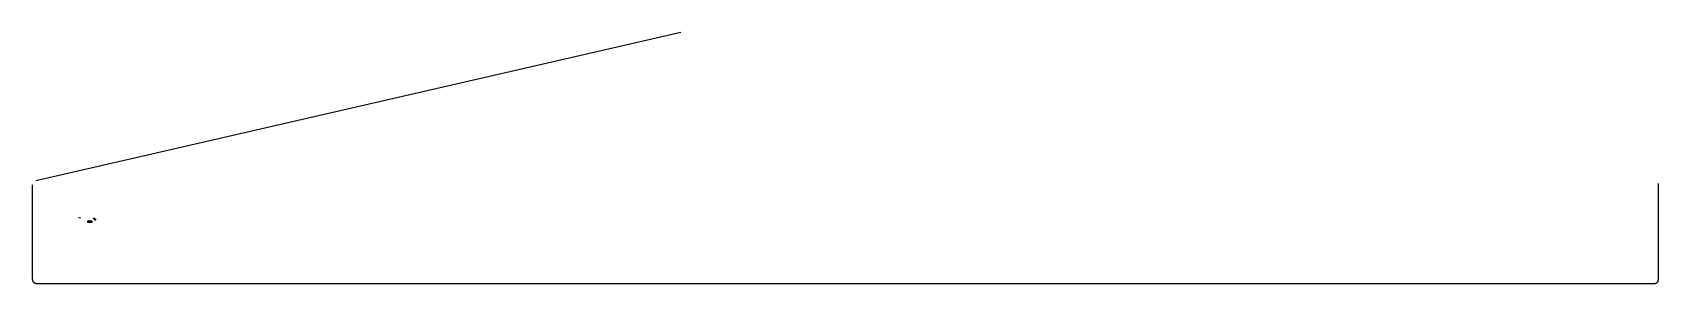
# Model space of a CAD drawing. Extents: x -1005 to 28623, y -1087 to 3478.
import ezdxf

# ---------------------------------------------------------------- set-up
doc = ezdxf.new("R2010")
doc.units = 0

msp = doc.modelspace()

# ---------------------------------------------------------------- linework, layer by layer
at = {"layer": 'Layer 1'}
for p, q in [((10811.4, 3477.82), (-944.033, 780.344)), ((10811.4, 3477.82), (-944.033, 780.344)), ((10811.4, 3477.82), (-944.033, 780.344)), ((-1004.71, -1015.72), (-1004.724393, 708.37)), ((-1004.71, -1015.72), (-1004.724393, 708.37)), ((28623, -1014.31), (28623, 733.777)), ((28623, -1014.31), (28623, 733.777)), ((-196.825, 107.294), (-196.979158, 107.111205)), ((-196.825, 107.294), (-196.979158, 107.111205)), ((-166.966, 114.145), (-152.023, 114.145)), ((-166.966, 114.145), (-152.023, 114.145)), ((-152.023, 114.145), (-121.8711, 107.34359)), ((-152.023, 114.145), (-121.8711, 107.34359)), ((-121.724, 107.153), (-121.870953, 107.344197)), ((-121.724, 107.153), (-121.870953, 107.344197)), ((1.82965, 53.3444), (1.650403, 53.161605)), ((1.65044, 36.639), (1.65044, 53.1616)), ((1.65044, 36.6383), (1.808375, 36.460808)), ((38.9593, 32.2312), (1.80887, 36.4613)), ((1.82965, 53.3444), (14.6504, 53.3444)), ((3.42088, 38.5501), (3.266723, 38.367305)), ((3.26676, 21.8448), (3.26676, 38.3673)), ((3.26676, 21.8441), (3.424695, 21.666611)), ((3.30277, 52.2082), (7.25258, 52.2082)), ((3.30277, 48.2584), (3.30277, 52.2082)), ((7.25258, 48.2584), (3.30277, 48.2584)), ((40.5756, 17.4369), (3.42518, 21.667)), ((3.43682, 46.8326), (7.38734, 46.8326)), ((3.43682, 42.882), (3.43682, 46.8326)), ((7.38734, 42.882), (3.43682, 42.882)), ((4.10922, 41.4562), (8.05974, 41.4562)), ((4.10922, 37.5057), (4.10922, 41.4562)), ((8.05974, 37.5057), (4.10922, 37.5057)), ((7.25258, 52.2082), (7.25258, 48.2584)), ((7.38734, 46.8326), (7.38734, 42.882)), ((8.05974, 41.4562), (8.05974, 37.5057)), ((8.9472, 48.2584), (8.9472, 52.2082)), ((8.9472, 52.2082), (12.8977, 52.2082)), ((12.8977, 48.2584), (8.9472, 48.2584)), ((10.2913, 42.882), (10.2913, 46.8326)), ((10.2913, 46.8326), (14.2418, 46.8326)), ((14.2418, 42.882), (10.2913, 42.882)), ((11.6354, 37.5057), (11.6354, 41.4562)), ((11.6354, 41.4562), (15.5859, 41.4562)), ((15.5859, 37.5057), (11.6354, 37.5057)), ((12.8977, 52.2082), (12.8977, 48.2584)), ((14.2418, 46.8326), (14.2418, 42.882)), ((14.6504, 53.3444), (19.85827, 53.01967)), ((19.2654, 47.9738), (15.32921, 48.318602)), ((15.3293, 48.3186), (15.673385, 52.25407)), ((15.5859, 41.4562), (15.5859, 37.5057)), ((15.6733, 52.2541), (19.60949, 51.909298)), ((16.1995, 42.8455), (16.544302, 46.78169)), ((20.1357, 42.5014), (16.19951, 42.845485)), ((16.5443, 46.7817), (20.47977, 46.436898)), ((17.6052, 37.3258), (17.950002, 41.26127)), ((21.5414, 36.981), (17.60521, 37.325802)), ((17.95, 41.2613), (21.88619, 40.917215)), ((19.6095, 51.9093), (19.265415, 47.97383)), ((31.3815, 53.0196), (19.8583, 53.0196)), ((20.4798, 46.4369), (20.135715, 42.50143)), ((20.6848, 47.8498), (21.029602, 51.78527)), ((24.621, 47.5057), (20.68481, 47.849785)), ((21.0296, 51.7852), (24.96579, 51.441832)), ((21.8862, 40.9172), (21.541398, 36.98101)), ((25.4912, 42.0326), (21.55573, 42.376685)), ((21.5558, 42.3767), (21.899885, 46.31289)), ((21.8998, 46.3129), (25.83599, 45.968815)), ((22.9615, 36.857), (23.305585, 40.79319)), ((26.8977, 36.5129), (22.96151, 36.856985)), ((23.3056, 40.7932), (27.24179, 40.448398)), ((24.9658, 51.4419), (24.620998, 47.50571)), ((25.836, 45.9688), (25.491198, 42.03261)), ((29.9772, 47.0369), (26.04101, 47.380985)), ((26.0411, 47.3809), (26.385185, 51.31709)), ((26.3851, 51.3171), (30.32129, 50.973015)), ((27.2418, 40.4484), (26.897715, 36.51293)), ((26.9113, 41.9086), (27.255385, 45.84407)), ((30.8475, 41.5638), (26.9113, 41.9086)), ((27.2554, 45.844), (31.19159, 45.499915)), ((28.317, 36.3881), (28.661802, 40.32429)), ((32.2532, 36.0441), (28.31701, 36.388185)), ((28.6618, 40.3243), (32.59799, 39.980215)), ((30.3213, 50.9731), (29.977215, 47.03691)), ((31.1916, 45.5), (30.847515, 41.56381)), ((31.3815, 53.0196), (31.63598, 52.795945)), ((31.3966, 46.9128), (31.741402, 50.84899)), ((35.3328, 46.568), (31.39661, 46.912802)), ((31.636, 52.796), (46.3457, 52.796)), ((31.7414, 50.849), (35.67759, 50.504198)), ((32.598, 39.9803), (32.253198, 36.04411)), ((36.203, 41.0957), (32.26753, 41.439785)), ((32.2676, 41.4397), (32.611685, 45.37589)), ((32.6116, 45.3759), (36.54779, 45.031098)), ((33.2796, 45.4017), (48.2222, 45.4017)), ((33.6733, 35.92), (34.017385, 39.85547)), ((37.6095, 35.5752), (33.67331, 35.920002)), ((34.0174, 39.8555), (37.95359, 39.511415)), ((35.6776, 50.5042), (35.332798, 46.56801)), ((36.5478, 45.0311), (36.202998, 41.09563)), ((37.9536, 39.5114), (37.609515, 35.57521)), ((76.7269, 36.0684), (38.9593, 32.2312)), ((39.8331, 39.4312), (43.76929, 39.776002)), ((40.1772, 35.4957), (39.833115, 39.43117)), ((44.1134, 35.8398), (40.17721, 35.495715)), ((78.3433, 21.2742), (40.5756, 17.4369)), ((41.5743, 50.3774), (45.50977, 50.722202)), ((41.9184, 46.4412), (41.574315, 50.37739)), ((45.8546, 46.786), (41.91841, 46.441198)), ((43.3815, 45.1387), (47.31769, 45.482785)), ((43.7256, 41.2025), (43.381515, 45.13869)), ((47.6618, 41.5473), (43.72561, 41.202498)), ((43.7693, 39.776), (44.113385, 35.83981)), ((45.1894, 39.9), (49.12487, 40.244085)), ((45.5335, 35.9638), (45.189415, 39.89999)), ((45.5098, 50.7222), (45.854602, 46.78601)), ((49.4697, 36.3086), (45.53351, 35.963798)), ((46.3457, 52.796), (46.955017, 53.405317)), ((46.9299, 50.8462), (50.86609, 51.190285)), ((47.274, 46.91), (46.929915, 50.84619)), ((46.955, 53.4053), (76.7289, 53.406993)), ((51.2102, 47.2541), (47.27401, 46.910015)), ((47.3177, 45.4827), (47.661785, 41.54723)), ((48.2222, 45.4017), (78.3741, 38.60029)), ((48.7378, 45.6075), (52.67327, 45.951585)), ((49.0819, 41.6713), (48.737815, 45.60749)), ((53.018, 42.0154), (49.08181, 41.671315)), ((49.1249, 40.2441), (49.469702, 36.30863)), ((50.5449, 40.3688), (54.48109, 40.712885)), ((50.889, 36.4326), (50.544915, 40.36879)), ((50.8661, 51.1903), (51.210185, 47.25411)), ((54.8252, 36.7767), (50.88901, 36.432615)), ((52.6302, 47.3788), (52.285398, 51.31427)), ((52.2854, 51.3143), (56.22159, 51.658385)), ((56.5664, 47.7229), (52.63021, 47.378815)), ((52.6732, 45.9516), (53.018002, 42.01541)), ((54.0933, 46.0756), (58.02949, 46.420402)), ((54.4374, 42.1401), (54.093315, 46.07557)), ((58.3736, 42.4842), (54.43741, 42.140115)), ((54.4811, 40.7129), (54.825185, 36.77671)), ((56.2453, 36.9014), (55.900498, 40.83687)), ((55.9005, 40.8369), (59.83669, 41.181702)), ((56.2216, 51.6584), (56.566402, 47.72293)), ((60.1815, 37.2455), (56.24531, 36.901415)), ((57.6417, 51.7824), (61.57789, 52.127202)), ((57.9858, 47.8469), (57.641715, 51.78237)), ((61.922, 48.1917), (57.98581, 47.846898)), ((58.0295, 46.4204), (58.373585, 42.48421)), ((59.7936, 42.6082), (59.448798, 46.54439)), ((59.4488, 46.5444), (63.38499, 46.888485)), ((63.7298, 42.953), (59.79361, 42.608198)), ((59.8367, 41.1817), (60.181502, 37.24551)), ((61.5779, 52.1272), (61.921985, 48.19173)), ((62.7105, 41.1874), (66.661, 41.1874)), ((62.7105, 37.2369), (62.7105, 41.1874)), ((66.661, 37.2369), (62.7105, 37.2369)), ((63.385, 46.8885), (63.729802, 42.95303)), ((64.0546, 52.2082), (68.0051, 52.2082)), ((64.0546, 48.2584), (64.0546, 52.2082)), ((68.0051, 48.2584), (64.0546, 48.2584)), ((65.6675, 46.8326), (69.618, 46.8326)), ((65.6675, 42.882), (65.6675, 46.8326)), ((69.618, 42.882), (65.6675, 42.882)), ((66.661, 41.1874), (66.661, 37.2369)), ((68.0051, 52.2082), (68.0051, 48.2584)), ((69.618, 46.8326), (69.618, 42.882)), ((70.1026, 37.2369), (70.1026, 41.1874)), ((70.1026, 41.1874), (74.0538, 41.1874)), ((74.0538, 37.2369), (70.1026, 37.2369)), ((70.775, 48.2584), (70.775, 52.2082)), ((70.775, 52.2082), (74.7255, 52.2082)), ((74.7255, 48.2584), (70.775, 48.2584)), ((71.7155, 42.882), (71.7155, 46.8326)), ((71.7155, 46.8326), (75.6667, 46.8326)), ((75.6667, 42.882), (71.7155, 42.882)), ((74.0538, 41.1874), (74.0538, 37.2369)), ((74.7255, 52.2082), (74.7255, 48.2584)), ((75.6667, 46.8326), (75.6667, 42.882)), ((76.7269, 36.0684), (76.904677, 36.22632)), ((76.9047, 53.2034), (76.728876, 53.407051)), ((76.9047, 53.2032), (76.9047, 36.2269)), ((78.3433, 21.2742), (78.521077, 21.43212)), ((78.521, 38.4091), (78.374047, 38.600297)), ((78.521, 38.4089), (78.521, 21.4326)), ((109.066, 91.3422), (109.066847, 97.57659)), ((109.066, 91.3424), (109.204495, 91.203898)), ((109.173, 97.7092), (109.066978, 97.576656)), ((109.173, 97.7092), (111.09056, 98.150059)), ((110.918, 91.2039), (109.205, 91.2039)), ((111.18, 90.9422), (110.918352, 91.203848)), ((111.09, 98.1501), (126.029, 98.1501)), ((125.689, 90.9422), (111.18, 90.9422)), ((125.429, 69.0428), (125.429847, 77.06428)), ((132.074, 68.4585), (125.42957, 69.042728)), ((125.536, 77.1969), (125.429978, 77.064356)), ((125.536, 77.1969), (127.45356, 77.637759)), ((126.305, 91.5587), (125.688514, 90.942214)), ((126.029, 98.1501), (128.8462, 97.519277)), ((130.144, 91.5587), (126.305, 91.5587)), ((127.024, 68.9044), (132.08492, 68.46139)), ((127.454, 77.6377), (142.393, 77.6377)), ((128.846, 97.5193), (130.28327, 96.06052)), ((130.144, 91.5587), (130.282495, 91.697202)), ((130.284, 96.0605), (130.282589, 91.69707)), ((136.758, 68.3331), (132.07343, 68.458548)), ((136.758, 68.3345), (141.81892, 68.77751)), ((146.647, 69.1969), (136.75814, 68.333103)), ((142.393, 77.6377), (145.2102, 77.006877)), ((145.21, 77.0069), (146.64727, 75.54812)), ((146.647, 75.5481), (146.647, 69.1969)), ((-1004.71, -1015.98), (-1004.547165, -1019.632045)), ((-1004.71, -1015.98), (-1004.547165, -1019.632045)), ((-1004.547165, -1019.632045), (-1004.205665, -1023.233899)), ((-1004.547165, -1019.632045), (-1004.205665, -1023.233899)), ((-1004.205665, -1023.233899), (-1003.689904, -1026.781248)), ((-1004.205665, -1023.233899), (-1003.689904, -1026.781248)), ((-1003.689904, -1026.781248), (-1003.004283, -1030.269776)), ((-1003.689904, -1026.781248), (-1003.004283, -1030.269776)), ((-1003.004283, -1030.269776), (-1002.153203, -1033.69517)), ((-1003.004283, -1030.269776), (-1002.153203, -1033.69517)), ((-1002.153203, -1033.69517), (-1001.141066, -1037.053115)), ((-1002.153203, -1033.69517), (-1001.141066, -1037.053115)), ((-1001.141066, -1037.053115), (-999.972274, -1040.339296)), ((-1001.141066, -1037.053115), (-999.972274, -1040.339296)), ((-999.972274, -1040.339296), (-998.65123, -1043.549398)), ((-999.972274, -1040.339296), (-998.65123, -1043.549398)), ((-998.65123, -1043.549398), (-997.182334, -1046.679106)), ((-998.65123, -1043.549398), (-997.182334, -1046.679106)), ((-997.182334, -1046.679106), (-995.569989, -1049.724106)), ((-997.182334, -1046.679106), (-995.569989, -1049.724106)), ((-995.569989, -1049.724106), (-993.818597, -1052.680084)), ((-995.569989, -1049.724106), (-993.818597, -1052.680084)), ((-993.818597, -1052.680084), (-991.932558, -1055.542723)), ((-993.818597, -1052.680084), (-991.932558, -1055.542723)), ((-991.932558, -1055.542723), (-989.916276, -1058.307711)), ((-991.932558, -1055.542723), (-989.916276, -1058.307711)), ((-989.916276, -1058.307711), (-987.774152, -1060.970731)), ((-989.916276, -1058.307711), (-987.774152, -1060.970731)), ((-987.774152, -1060.970731), (-985.510588, -1063.52747)), ((-987.774152, -1060.970731), (-985.510588, -1063.52747)), ((-985.510588, -1063.52747), (-983.129985, -1065.973613)), ((-985.510588, -1063.52747), (-983.129985, -1065.973613)), ((-983.129985, -1065.973613), (-980.636745, -1068.304845)), ((-983.129985, -1065.973613), (-980.636745, -1068.304845)), ((-980.636745, -1068.304845), (-978.035271, -1070.51685)), ((-980.636745, -1068.304845), (-978.035271, -1070.51685)), ((-978.035271, -1070.51685), (-975.329964, -1072.605316)), ((-978.035271, -1070.51685), (-975.329964, -1072.605316)), ((-975.329964, -1072.605316), (-972.525226, -1074.565926)), ((-975.329964, -1072.605316), (-972.525226, -1074.565926)), ((-972.525226, -1074.565926), (-969.625458, -1076.394366)), ((-972.525226, -1074.565926), (-969.625458, -1076.394366)), ((-969.625458, -1076.394366), (-966.635063, -1078.086322)), ((-969.625458, -1076.394366), (-966.635063, -1078.086322)), ((-966.635063, -1078.086322), (-963.558442, -1079.637479)), ((-966.635063, -1078.086322), (-963.558442, -1079.637479)), ((-963.558442, -1079.637479), (-960.399997, -1081.043522)), ((-963.558442, -1079.637479), (-960.399997, -1081.043522)), ((-960.399997, -1081.043522), (-957.164131, -1082.300136)), ((-960.399997, -1081.043522), (-957.164131, -1082.300136)), ((-957.164131, -1082.300136), (-953.855244, -1083.403007)), ((-957.164131, -1082.300136), (-953.855244, -1083.403007)), ((-953.855244, -1083.403007), (-950.477738, -1084.34782)), ((-953.855244, -1083.403007), (-950.477738, -1084.34782)), ((-950.477738, -1084.34782), (-947.036017, -1085.13026)), ((-950.477738, -1084.34782), (-947.036017, -1085.13026)), ((-947.036017, -1085.13026), (-943.53448, -1085.746013)), ((-947.036017, -1085.13026), (-943.53448, -1085.746013)), ((-943.53448, -1085.746013), (-939.977531, -1086.190764)), ((-943.53448, -1085.746013), (-939.977531, -1086.190764)), ((-939.977531, -1086.190764), (-936.36957, -1086.460198)), ((-939.977531, -1086.190764), (-936.36957, -1086.460198)), ((-936.36957, -1086.460198), (-932.715, -1086.55)), ((-936.36957, -1086.460198), (-932.715, -1086.55)), ((-932.461, -1086.55), (28552.4, -1086.55)), ((-932.461, -1086.55), (28552.4, -1086.55)), ((28552.4, -1086.55), (28556.051496, -1086.386464)), ((28552.4, -1086.55), (28556.051496, -1086.386464)), ((28556.051496, -1086.386464), (28559.652787, -1086.044323)), ((28556.051496, -1086.386464), (28559.652787, -1086.044323)), ((28559.652787, -1086.044323), (28563.199559, -1085.527976)), ((28559.652787, -1086.044323), (28563.199559, -1085.527976)), ((28563.199559, -1085.527976), (28566.687501, -1084.841825)), ((28563.199559, -1085.527976), (28566.687501, -1084.841825)), ((28566.687501, -1084.841825), (28570.112299, -1083.99027)), ((28566.687501, -1084.841825), (28570.112299, -1083.99027)), ((28570.112299, -1083.99027), (28573.469641, -1082.977712)), ((28570.112299, -1083.99027), (28573.469641, -1082.977712)), ((28573.469641, -1082.977712), (28576.755215, -1081.80855)), ((28573.469641, -1082.977712), (28576.755215, -1081.80855)), ((28576.755215, -1081.80855), (28579.964707, -1080.487187)), ((28576.755215, -1081.80855), (28579.964707, -1080.487187)), ((28579.964707, -1080.487187), (28583.093806, -1079.018021)), ((28579.964707, -1080.487187), (28583.093806, -1079.018021)), ((28583.093806, -1079.018021), (28586.138199, -1077.405455)), ((28583.093806, -1079.018021), (28586.138199, -1077.405455)), ((28586.138199, -1077.405455), (28589.093572, -1075.653888)), ((28586.138199, -1077.405455), (28589.093572, -1075.653888)), ((28589.093572, -1075.653888), (28591.955615, -1073.76772)), ((28589.093572, -1075.653888), (28591.955615, -1073.76772)), ((28591.955615, -1073.76772), (28594.720013, -1071.751353)), ((28591.955615, -1073.76772), (28594.720013, -1071.751353)), ((28594.720013, -1071.751353), (28597.382455, -1069.609188)), ((28594.720013, -1071.751353), (28597.382455, -1069.609188)), ((28597.382455, -1069.609188), (28599.938628, -1067.345623)), ((28597.382455, -1069.609188), (28599.938628, -1067.345623)), ((28599.938628, -1067.345623), (28602.384219, -1064.965061)), ((28599.938628, -1067.345623), (28602.384219, -1064.965061)), ((28602.384219, -1064.965061), (28604.714915, -1062.471902)), ((28602.384219, -1064.965061), (28604.714915, -1062.471902)), ((28604.714915, -1062.471902), (28606.926405, -1059.870545)), ((28604.714915, -1062.471902), (28606.926405, -1059.870545)), ((28606.926405, -1059.870545), (28609.014376, -1057.165393)), ((28606.926405, -1059.870545), (28609.014376, -1057.165393)), ((28609.014376, -1057.165393), (28610.974514, -1054.360844)), ((28609.014376, -1057.165393), (28610.974514, -1054.360844)), ((28610.974514, -1054.360844), (28612.802508, -1051.461301)), ((28610.974514, -1054.360844), (28612.802508, -1051.461301)), ((28612.802508, -1051.461301), (28614.494044, -1048.471163)), ((28612.802508, -1051.461301), (28614.494044, -1048.471163)), ((28614.494044, -1048.471163), (28616.044811, -1045.394831)), ((28614.494044, -1048.471163), (28616.044811, -1045.394831)), ((28616.044811, -1045.394831), (28617.450496, -1042.236705)), ((28616.044811, -1045.394831), (28617.450496, -1042.236705)), ((28617.450496, -1042.236705), (28618.706786, -1039.001186)), ((28617.450496, -1042.236705), (28618.706786, -1039.001186)), ((28618.706786, -1039.001186), (28619.809368, -1035.692675)), ((28618.706786, -1039.001186), (28619.809368, -1035.692675)), ((28619.809368, -1035.692675), (28620.75393, -1032.315573)), ((28619.809368, -1035.692675), (28620.75393, -1032.315573)), ((28620.75393, -1032.315573), (28621.53616, -1028.874278)), ((28620.75393, -1032.315573), (28621.53616, -1028.874278)), ((28621.53616, -1028.874278), (28622.151744, -1025.373194)), ((28621.53616, -1028.874278), (28622.151744, -1025.373194)), ((28622.151744, -1025.373194), (28622.59637, -1021.816719)), ((28622.151744, -1025.373194), (28622.59637, -1021.816719)), ((28622.59637, -1021.816719), (28622.865727, -1018.209254)), ((28622.59637, -1021.816719), (28622.865727, -1018.209254)), ((28622.865727, -1018.209254), (28622.9555, -1014.5552)), ((28622.865727, -1018.209254), (28622.9555, -1014.5552))]:
    msp.add_line(p, q, dxfattribs=at)

doc.saveas('drawing.dxf')
